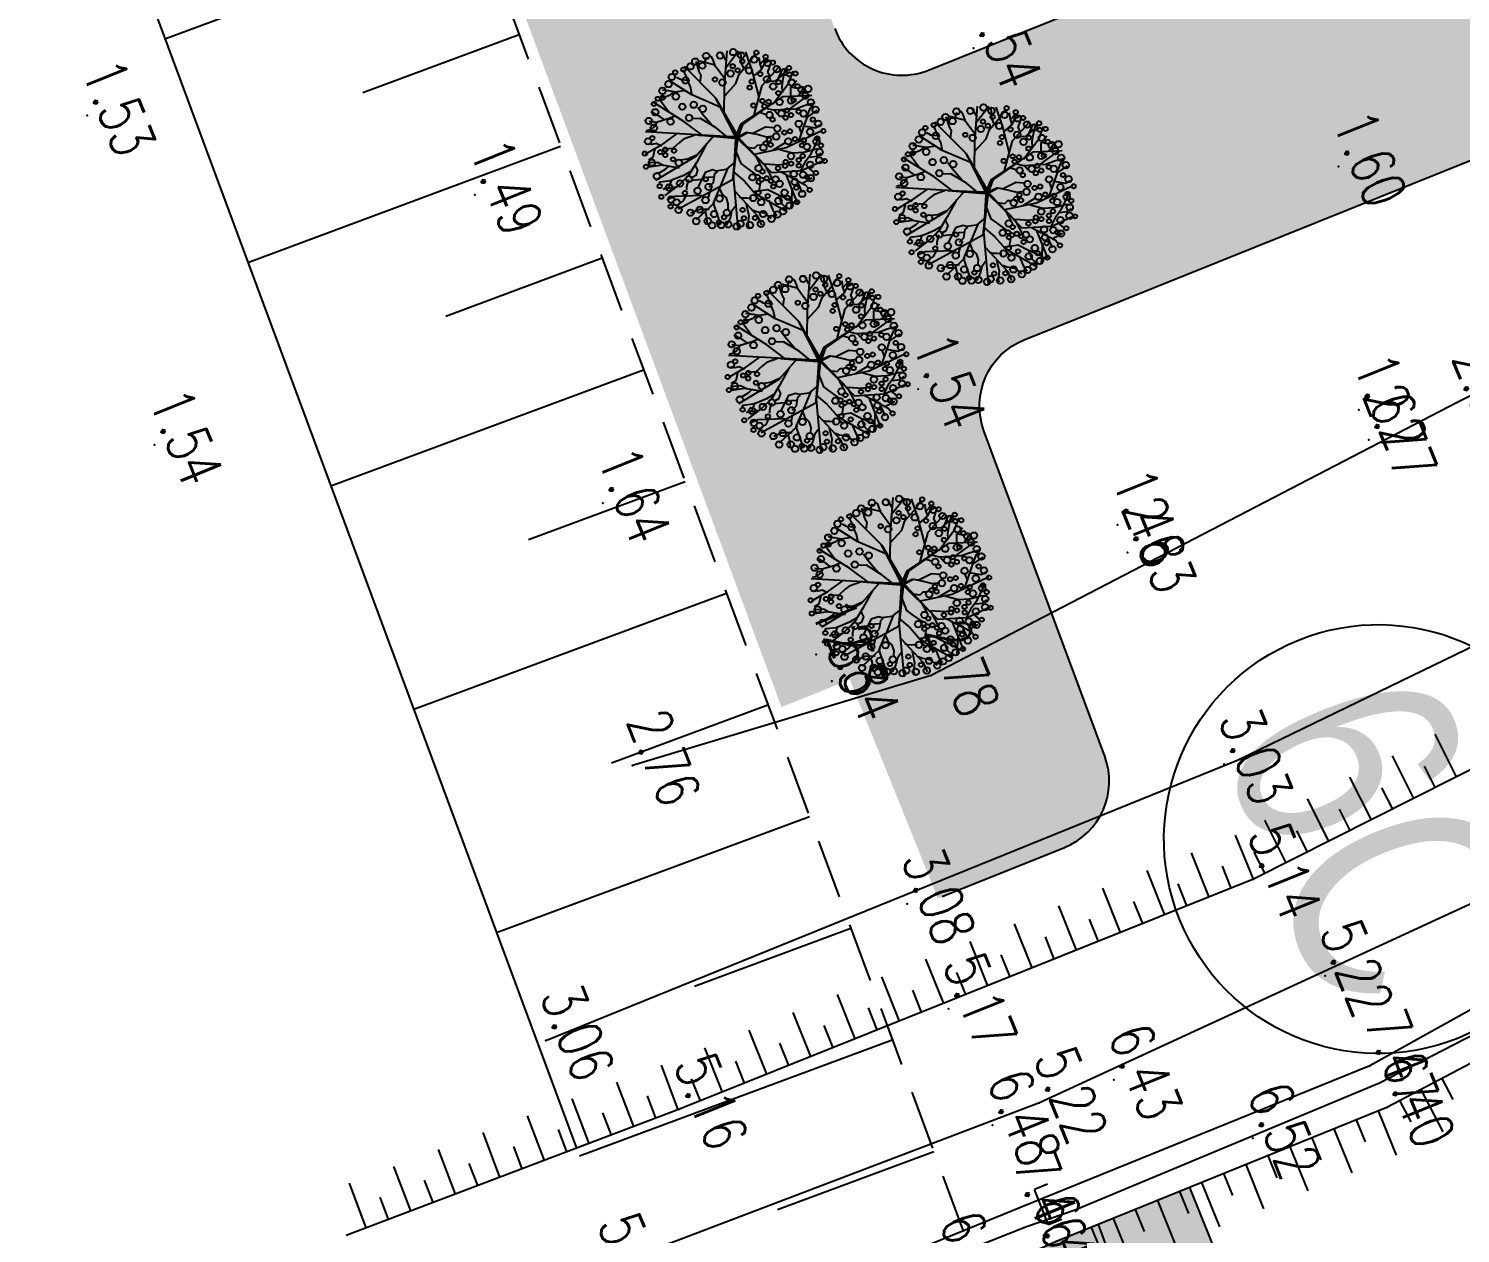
# Model space of a CAD drawing. Header units: millimetres. Extents: x 405522 to 410309, y 2303080 to 2310223.
# Drawn here: x 406960 to 407020.1, y 2306296.1 to 2306346.6 of the extents above; entities that cross this region are included whole.
import ezdxf
from ezdxf.enums import TextEntityAlignment as Align
from ezdxf.xclip import XClip

# ---------------------------------------------------------------- set-up
doc = ezdxf.new("R2010")
doc.units = ezdxf.units.MM
doc.header["$LTSCALE"] = 10
doc.header["$MEASUREMENT"] = 0
doc.header["$XCLIPFRAME"] = 0
doc.linetypes.add('HIDDEN', pattern=[0.375, 0.25, -0.125])
doc.layers.get('0').update_dxf_attribs({"linetype": 'CONTINUOUS'})
doc.layers.get('Defpoints').update_dxf_attribs({"linetype": 'CONTINUOUS'})
for name, color, linetype in [('caodo', 7, 'CONTINUOUS'), ('Cay', 86, 'CONTINUOUS'), ('CAYCO', 86, 'CONTINUOUS'), ('co', 84, 'CONTINUOUS'), ('De', 5, 'CONTINUOUS'), ('DIM', 4, 'CONTINUOUS'), ('Ke', 3, 'CONTINUOUS'), ('Line', 136, 'CONTINUOUS'), ('Main', 3, 'CONTINUOUS'), ('mois', 3, 'CONTINUOUS'), ('Other', 9, 'CONTINUOUS')]:
    doc.layers.add(name, color=color, linetype=linetype)
doc.styles.add('1', font='VHAVAN_2.TTF')
doc.styles.add('Dien', font='simplex.shx', dxfattribs={"width": 0.75})
doc.styles.add('txt', font='romans.shx', dxfattribs={"height": 0.2})
doc.dimstyles.new('D6.7', dxfattribs={"dimscale": 6.7, "dimtxt": 1.5, "dimasz": 2, "dimexe": 1.5, "dimexo": 0.5, "dimgap": 1, "dimtad": 1, "dimdec": 0, "dimdsep": 46, "dimtxsty": 'Dien', "dimcen": 1, "dimclrd": 256, "dimclre": 256, "dimclrt": 7, "dimaunit": 1, "dimadec": 3, "dimazin": 0, "dimtfac": 1, "dimtdec": 0, "dimtmove": 1, "dimatfit": 0, "dimfxl": 1, "dimtolj": 1, "dimtzin": 0, "dimlwe": -1, "dimarcsym": 0})
pattern_1 = [(21.91894389741697, (407525.2026132966, 2306485.96339124), (0.3920329713673427, 0.919951166548125), [0.1875, -1.226713563]), (336.918943897417, (407525.2026132966, 2306485.96339124), (0.3920329714707682, 0.9199511667908248), [0.1875, -0.8125]), (66.91894389741697, (407525.2026132966, 2306485.96339124), (-0.9199511667908248, 0.3920329714707682), [0.1875, -0.8125])]

# ---------------------------------------------------------------- blocks, each defined once
blk = doc.blocks.new('*D26')
at = {"layer": 'Defpoints', "color": 0, "linetype": 'Continuous'}
for p in [(406742.6619138751, 2306987.542138263), (407088.9799926709, 2306054.36399705), (407050.0361064873, 2306039.911268014)]:
    blk.add_point(p, dxfattribs=at)
at = {"layer": 'DIM'}
for p, q in [((406739.5212196925, 2306986.376574), (406694.2959683287, 2306969.592725042)), ((407085.8392984883, 2306053.198432786), (407040.6140239395, 2306036.414575225))]:
    blk.add_line(p, q, dxfattribs=at)
at = {"layer": 'DIM', "linetype": 'Continuous', "lineweight": -2}
blk.add_line((406708.380307929, 2306960.526641102), (407045.3738494347, 2306052.474044744), dxfattribs=at)
at = {"layer": 'DIM', "linetype": 'Continuous'}
for points in [[(406710.4741040507, 2306961.303683944), (406706.2865118071, 2306959.74959826), (406703.7180508765, 2306973.089417832)], [(407047.4676455563, 2306053.251087586), (407043.2800533128, 2306051.697001902), (407050.0361064873, 2306039.911268014)]]:
    blk.add_solid(points, dxfattribs=at)
at = {"layer": 'DIM', "color": 7, "linetype": 'Continuous', "insert": (406887.8695083207, 2306510.579817844), "char_height": 10.05, "attachment_point": 5, "rotation": 290.3607342621674, "style": 'Dien'}
blk.add_mtext('\\A1;995', dxfattribs=at)
blk = doc.blocks.new('43')
at = {"layer": 'CAYCO', "color": 98}
for points in [[(-0.05448034917935729, -0.04004506464116275), (2.399344519712031, 2.264940679538995), (2.316983023541979, 4.253332513850182), (1.639737725257874, 5.795530602568761)], [(0.04039989388547838, -0.01693045091815293), (-0.8572124504717067, 0.3669312722049654), (-2.639918230241165, 3.146160501986742), (-2.699185398290865, 5.039755364879966)], [(-1.870732724200934, 2.023429486667737), (-1.757097802357748, 2.458735290681943), (-1.806966004194692, 3.951654555974528), (-2.010433222865686, 4.529198053525761), (-2.161860955995508, 5.150774521986023)], [(-1.19613087864127, 4.664866386679932), (-1.859962431248277, 4.94212259654887), (-2.028938816394657, 5.120445805601776)], [(0.4152577759232372, 4.103467588080093), (-1.209192508365959, 4.699786217650399), (-1.678589670453221, 5.388814887963235)], [(-0.6724334561731666, 4.447537088533863), (-0.5196174655575305, 5.237299990141764), (-0.6950229774229228, 5.570834929356351)], [(1.160885003046133, 1.159845960559323), (0.7476918237516657, 3.26848663110286), (-0.3502576558385044, 5.712421581381932)], [(2.299035311909392, 4.230775630800053), (1.650408451096155, 4.574447042774409), (1.186743053840473, 4.931823378428817), (0.3243099970277399, 5.380185560556129), (0.2882557513657957, 5.528180053224787)], [(0.8779816064052284, 2.849846046650782), (1.112463441560976, 3.690859459107742), (1.087528720963746, 4.437318940414116), (0.9072574934689328, 5.177291403990239), (0.879195949761197, 5.421299294801429)], [(1.437384042539634, 4.804750376613811), (1.381260629976168, 5.292767494684085), (1.183440912980586, 5.589486030628905)], [(2.10199721949175, 4.653107398422435), (2.4446417898871, 5.050137332407758)], [(3.171806268859655, 4.255265205865726), (2.813783090328798, 4.951933946227655)], [(-2.170521068270318, 2.457131831673905), (-3.537530574249104, 3.530022224644199), (-4.317168510984629, 3.84220225433819)], [(-2.548378232866526, 3.645610468927771), (-3.243397076847032, 3.664423948852345), (-3.684648269787431, 4.058616686612368)], [(-3.273022195324302, 3.657206712290645), (-3.181801640777849, 4.055696781491861), (-3.231495926622301, 4.388502169633284)], [(-2.641337516251951, 4.156008847756311), (-3.164253150811419, 4.498950709123164)], [(-1.765264418907464, 3.522835770156235), (-2.578959053731523, 4.672894546063617), (-2.63021675136406, 4.754474138608202)], [(-0.1303663500584662, 4.338194663869217), (-0.6554501198697835, 4.138625136809424)], [(2.355659283464774, 2.856835127342492), (3.265791605226696, 4.48448015190661), (3.536420732969418, 4.713473778218031)], [(2.557150486623868, 3.217174108838663), (4.460633671376854, 3.930459222057834)], [(3.058951894403435, 3.94557166355662), (3.481697332113981, 4.142627346329391), (3.770739005412906, 4.244398513343185)], [(-1.364393639960326, 1.157624162035063), (-3.406477490905672, 1.754338946426287), (-4.583725118311122, 2.873458203161135)], [(-2.914218632271513, 3.086150901159272), (-3.350604111212306, 3.073906113859266), (-4.074466448044404, 3.21111558820121), (-4.517280890606344, 3.354081862838939)], [(-3.862224903190508, 2.855198720470071), (-4.39313307730481, 3.102126516401768)], [(-3.681953839026392, 2.115226925350726), (-3.69324851850979, 2.676875511649996), (-4.133716685231775, 3.196681114612147), (-4.332319428445771, 3.367786785122007)], [(0.9219843805767596, 2.373447459889576), (0.4287625681608915, 3.220551430946216)], [(1.814030002453364, 1.802627196535468), (1.896216380293481, 2.789911438943818), (1.847678057732992, 3.136331296293065)], [(2.300514322938398, -0.2840683485846967), (2.940974567085505, 0.436360718915239), (3.773607350653037, 1.140894874697551), (4.954357967013493, 3.12174921692349)], [(3.485781259369105, 3.610577257350087), (4.830991777358577, 3.499317795038223)], [(3.654325251933187, 0.9864126958418638), (3.534867673646659, 1.992045428371057), (3.879075656295754, 2.640301157720387), (4.253691620309837, 3.421387657523155), (4.492255980730988, 3.730351347709075)], [(3.960741336573847, 2.69155233562924), (4.479573043761775, 2.880660562543198), (4.80701399827376, 3.211276264628395), (4.822217451874167, 3.277691164752468)], [(-4.832340268534608, 1.648726220009848), (-5.191275026649237, 1.998372072353959)], [(-4.028807198628783, 1.197970385896042), (-4.468194476794451, 1.735550033394247), (-4.903016543481499, 1.974531041458249), (-5.071211140952073, 2.278466814430431)], [(-4.03589292592369, 2.279844909673557), (-4.288097327575088, 2.155692114727572), (-4.664450781419873, 2.283494364935905), (-5.003968365956098, 2.388915353920311)], [(-1.763979013543576, 2.507235570577905), (-1.466696923598647, 2.758781804004684)], [(-1.634842166560702, 1.535609393380582), (-1.462924434687011, 2.007385730044916)], [(-0.2260088345501572, 1.030320268357173), (-0.6537412998732179, 1.920203841058537), (-0.5998437448870391, 2.434877473395318)], [(0.0189416102366522, 0.04208512348122895), (-0.2894573170924559, 0.7192684607580304), (-0.1587337260134518, 1.360131846740842), (0.01407705433666706, 1.975423483876511), (-0.03356711007654667, 2.465359640540555)], [(1.952594236121513, 1.84528846736066), (2.839480579947121, 2.303218219196424)], [(4.27471649099607, 2.046863719588146), (4.904837757814676, 2.294440060155466), (5.283536411006935, 2.543476168764755)], [(4.859402716159821, 0.9350811154581606), (4.979466601624154, 1.215175857767463), (5.078679857775569, 1.70967932487838), (5.466152836685069, 2.180342064471915)], [(-2.626703578047454, 1.526482180459425), (-4.357790561160073, 1.120889838784933), (-5.663028248818591, 0.7024861739482731)], [(-2.769262657500803, -0.7561058525461704), (-3.576744011719711, 0.008677978767082095), (-4.196527541149408, 0.2339540638495237), (-4.880427021766081, 0.8512332008685917), (-5.454600192606449, 1.275753986323252)], [(-4.505030509550124, 1.757931962609291), (-4.853322256822139, 1.641725653549656), (-5.282496821135283, 1.599881700472906)], [(0.6739000349771231, 0.6441547013819218), (0.75383913773112, 1.150275049265474), (0.5607788553461432, 1.354013879550621), (0.5534346741624177, 1.531346687814221)], [(0.8974602132802829, -0.1058573757763952), (1.768987538525835, 0.2176580464001745), (2.041554110590369, 0.5706558704841882), (2.564605112420395, 1.257983296643943)], [(1.282140382099897, 1.215501641156152), (1.913787070661783, 1.540333694545552)], [(3.628197276033461, 1.420628881081939), (3.104900712147355, 1.508090953575447)], [(3.631298903841525, -0.1972700408659875), (5.258848940371536, 1.254382008919492), (5.899921236559749, 1.510982476640493)], [(3.905430326121859, 1.165747617837042), (4.262168390792795, 1.467602698598057)], [(-4.463070539408363, -0.6522827155422419), (-4.679687755764462, -0.6315332774538547), (-5.739969108835794, 0.2309727391693741)], [(-4.556895917281508, 0.5537844460923225), (-4.927600629627705, 0.400762036209926), (-5.645035079447553, 0.3827594800386578)], [(-0.006316312705166638, 0.003837934695184231), (-2.644367439090274, -1.373949806438759), (-4.764857206027955, -3.396883882116526)], [(-0.006316312705166638, 0.003837934695184231), (2.833127376041375, -0.3407977672759444), (4.728799819131382, -3.996311329538003)], [(3.97784392349422, 0.07086336542852223), (4.057330971816555, 0.2688929005526006), (4.059239808935672, 0.5756399412639439), (4.08526417450048, 0.8882627075072378)], [(4.487133189220913, 0.5308332766871899), (5.264598262030631, 0.6888832366093993), (5.848327545681968, 0.6116016439627856), (5.989243625663221, 0.677286627702415)], [(-1.575078567489982, -0.8121827554423362), (-3.398406559834257, -0.7542652783449739), (-5.765420723473653, -0.5275325481779873)], [(-5.118817304493859, -0.6178450339939445), (-5.423062430578284, -0.786031101597473), (-5.608806919539347, -0.9253488900139928)], [(-3.866304788389243, -0.709446009946987), (-4.847218702314422, -1.408492048503831), (-5.113774240482599, -2.377235135762021)], [(-4.463070539408363, -0.6522827155422419), (-4.679687755764462, -0.6315332774538547)], [(-0.03571058122906834, -0.6516785977873951), (-0.6404377768049017, -1.37240967922844), (-1.288900788407773, -2.390176088782027), (-1.284234141930938, -2.998055863194168)], [(0.0113975468557328, -0.002600761130452156), (-0.4650603431509808, -6.08401388139464)], [(1.742068523773924, -0.2569009170401841), (2.152904605492949, -0.765830168267712), (2.241741636069492, -1.424853685544804), (2.155782769201323, -1.660741854226217), (2.313209882006049, -2.159757798071951), (3.340645574266091, -2.697593761375174)], [(2.08909610460978, -0.6700299258809537), (3.257166500203311, -1.177477065939456)], [(2.560928295250051, -0.2998472226317972), (6.079667463200167, -0.05199327389709651)], [(3.753808495122939, -1.106750901089981), (4.03859125287272, -0.8076609487179667), (4.442676842445508, -0.6836941023357213), (4.755534936673939, -0.7095704691018909)], [(4.60094202705659, -0.1939747966825962), (4.9468885747483, -0.4546068471390754), (5.38249226543121, -0.5679746232926846), (5.85415020189248, -0.8293368928134441)], [(-4.753584614838473, -1.344112574821338), (-5.101876524975523, -1.460318215424195), (-5.361291677458212, -1.554872512351722), (-5.45816081087105, -1.672538590384647)], [(-4.920823510969058, -2.074678115313873), (-5.370849030092359, -1.902112007606775)], [(-1.993443085579202, -1.031976619968191), (-2.867238810984418, -2.934588305419311), (-3.823559788055718, -4.372639388078824)], [(-0.808206677203998, -1.635723929619417), (-1.600872851675376, -2.287055640481412), (-2.033545178361237, -2.571585485246032)], [(-0.1313929375028238, -1.517264884430915), (1.207632031757385, -2.745254986686632), (2.777481929282658, -5.475917437113822)], [(2.283430183306336, -1.362868257332593), (2.426847601309419, -1.532117324182764), (2.829660431481898, -1.612649526214227), (3.016074121464044, -1.643806143663824), (3.255314753623679, -1.891805361723527), (3.297675114590675, -1.855961593100801)], [(2.654984803404659, -1.629680540645495), (2.623091961140744, -1.918208991643041), (2.760638350155205, -2.063364365138113)], [(3.271083291852847, -1.185328580904752), (4.364299783017486, -1.674963131779805), (5.764418943785131, -1.233444553334266)], [(3.446182967512868, -1.207217530580238), (3.959104036795907, -1.005689795361832)], [(3.64973947359249, -1.905802524648607), (4.07149303983897, -2.0180023831781)], [(4.341205455595627, -1.580166160129011), (5.4466660983162, -2.817197965458035)], [(-3.687684339936823, -2.370018254499882), (-4.145702398149297, -2.293466212926432), (-4.427533156936988, -2.424836545716971), (-5.101701208157465, -2.620432458817959)], [(-0.1905830723699182, -2.322914462303743), (-1.118202777230181, -3.512717809528112), (-2.43345611600671, -5.540326088434085)], [(-0.2011147970333695, -2.73418759345077), (0.07254511793144047, -3.563131744973361), (0.2820811355486512, -3.834505280712619), (0.6764400381362066, -4.275799449533224), (0.6984769129194319, -4.807799005648121)], [(0.4407311799004674, -2.054080777568743), (1.568226890871301, -2.688713624374941), (2.496338071650825, -3.277853364357725), (3.091362196952105, -3.916784211527556), (3.795330683933571, -4.87408530479297)], [(1.155401638359763, -2.709665754577145), (1.410444684326649, -3.31112551339902), (1.449850175529718, -3.767243784852326)], [(1.82753287977539, -2.815445286687464), (2.149530655937269, -2.665351331466809), (2.50358974118717, -2.794042840600014), (2.695755698019639, -3.141297282418236)], [(2.770468852017075, -2.418298727599904), (2.816153112100437, -2.815545683261007), (2.833126294659451, -2.990075689507648)], [(3.838698638486676, -2.405546461930498), (3.874871479230933, -4.20434435387142), (4.063110925722867, -4.674288962734863)], [(4.77495928038843, -1.938849106198177), (4.778261420782655, -2.596511758165434), (5.011353758396581, -3.166838018922135)], [(4.935943127027713, -2.2131863811519), (5.172945314203389, -2.155448185047135), (5.661370115820318, -2.099169758846983), (5.742252932512201, -2.173532114131376)], [(-2.92212041770108, -2.936046515358612), (-3.344084229902364, -3.00748896622099), (-3.714790344703943, -3.160511009395123), (-4.233622051891871, -3.349619236541912), (-4.545077929040417, -3.488206806126982)], [(-3.810876451432705, -3.152564221527427), (-3.871690262807533, -3.418223823187873), (-3.902878794004209, -3.676666855579242), (-4.059779951465316, -3.934379970654845)], [(-3.161467804107815, -3.37062307074666), (-3.126195345656015, -3.644230126868933), (-3.06929030851461, -4.006634012563154), (-3.168503563851118, -4.501137479906902), (-3.230100239394233, -4.892410614527762)], [(2.201650461298414, -3.098800604930148), (2.479571207077242, -3.595494060311466), (2.727085210382938, -4.225017984164879), (2.828818819369189, -4.513789733406156), (2.89137119683437, -5.157017911784351), (2.949839646462351, -5.268196001881734)], [(2.747762087499723, -3.27931350027211), (3.220201648306102, -3.415062537416816), (3.441999143455178, -3.423739543650299)], [(3.833556051249616, -3.485126893036067), (4.194706215057522, -3.679344711592421), (4.355689898715355, -3.953681318555027), (4.53187719755806, -4.161603693151847)], [(-3.055650429334491, -4.191444239811972), (-2.865041464334354, -4.458564278436825), (-2.712048917775974, -4.82891531731002), (-2.736027935286984, -5.116957149235532)], [(-1.733021820196882, -4.485327874077484), (-2.639940589317121, -5.124903634889051)], [(-1.479866851121187, -4.089753776555881), (-1.305242963833734, -4.548901946982369), (-1.080924952868372, -5.340854837559164), (-1.150514329550788, -5.828141370089725)], [(-0.2923763487488031, -4.014491117559373), (0.4822536809369922, -5.131273122271523), (1.020932269282639, -6.104691677726805)], [(1.98226099065505, -3.862037955550477), (1.761893945047632, -5.020374320680276), (1.874860608717427, -5.896658653160557)], [(1.837547388859093, -4.567148254951462), (2.050571959698573, -4.797452257014811), (2.262813342385925, -5.153368456056342), (2.356554412050173, -5.538154271198437)], [(2.770350369391963, -4.402611643308774), (3.2940476287622, -4.619940272299573), (3.380577785195783, -4.975126920966431)], [(3.245135129662231, -4.161522321170196), (3.331665286095813, -4.516708969837055), (3.299694968154654, -4.9007645661477)], [(-1.26997050549835, -4.822509003337473), (-1.486121900263242, -5.094656592933461), (-1.635810904786922, -5.381968571571633), (-1.799922976992093, -5.610082521568984)], [(-1.051299834041856, -5.333637600531802), (-0.7934480928815901, -5.490309099201113), (-0.5884174627717584, -5.816626801388338), (-0.537941551534459, -6.023818957619369)], [(0.5036317131016403, -5.017538046231493), (0.3091141369659454, -5.378482162719592), (0.3812224646098912, -5.674470480531454), (0.3059859110508114, -5.880933387670666)], [(0.6782554376404732, -5.476685549132526), (1.246781267924234, -5.620382042136043), (1.414977268665098, -5.924318180652335)], [(1.798366319620982, -4.921605353010818), (1.581433137180284, -5.319365506060421), (1.607931269565597, -5.814599191769958), (1.673610633006319, -5.955376447876915)]]:
    blk.add_lwpolyline(points, dxfattribs=at)
for points in [[(-2.608305806992576, -1.349720096448436), (-0.2450824787374586, -0.03956551826559007, 0.6397306744920996), (-0.2506863888120279, 0.03637737454846501, -0.02814866807049381), (-0.8719359856331721, 0.3102242460008711), (-2.096549907233566, 2.266709616640583)], [(-2.096549907233566, 2.266709616640583), (-0.8288466013036668, 0.3980304705910385), (-0.101318001979962, 0.1114200169686228, 1.16279032008003), (-0.08882375108078122, 0.1660030784551054), (-0.3077001394703984, 0.6409533640835434), (-0.241298608481884, 1.056556115159765)], [(-0.2264276624191552, 1.034372901776806), (-0.2700639264658093, 0.7288086412008852), (-0.0005383242387324572, 0.1677370690740645, 0.553589737595184), (0.09108058200217783, 0.1574530166108161), (1.955903258291073, 1.860962726874277), (0.1433253970462829, 0.09218468167819083, 0.6269387266753438), (0.1641315676970407, 0.02989211375825107), (2.606764882802963, -0.2957009566016495)], [(-0.190744477789849, -2.538846815470606), (-0.05126762774307281, -0.1469655202236027, 0.7825138911028889), (-0.1210250912699848, -0.1253053320106119), (-2.586922195507213, -1.331625839462504)], [(-0.1938193819951266, -2.621948557207361), (0.06718440586701035, -0.1567620649002492, -0.4633955931716063), (0.1556846898747608, -0.09654803853482008), (2.813290741061792, -0.3123806363437325)]]:
    blk.add_lwpolyline(points, format="xyb", dxfattribs=at)
for centre, radius in [((-0.3002060856670141, 5.762411681003869), 0.1435183978680499), ((0.6618478149175644, 5.588409626157954), 0.1435183978680499), ((1.704661691328511, 5.816935466602445), 0.1435183978680499), ((-3.119730909820646, 4.811821119161323), 0.2154209902109817), ((-2.666304330574349, 4.614841285394505), 0.2154209902109817), ((-2.216261943336576, 4.975252036936581), 0.2154209902109817), ((-1.715895135654137, 5.276273531606421), 0.2154209902109817), ((-1.064975921763107, 5.080050329677761), 0.1435183978680499), ((-0.7855348121374846, 5.431277593364939), 0.2154209902109817), ((-0.2566798296757042, 4.879450736101717), 0.2154209902109817), ((0.195620683953166, 5.351331149693578), 0.1435183978680499), ((0.3964474430540577, 5.289336060872301), 0.2154209902109817), ((0.7304562132339925, 4.654216744704172), 0.2154209902109817), ((1.116197944735177, 5.479037944227457), 0.2154209902109817), ((1.655880038160831, 5.453736641677096), 0.2154209902109817), ((1.939834240823984, 4.841370522743091), 0.2154209902109817), ((2.489495384739712, 5.216905987588689), 0.1435183978680499), ((2.835415854700841, 4.863137579523027), 0.2154209902109817), ((-4.157825957983732, 3.980346572119743), 0.1435183978680499), ((-3.559045093366876, 3.716687661595643), 0.2154209902109817), ((-3.301590623566881, 4.105274929432198), 0.1435183978680499), ((-3.073368091252632, 4.372375150443986), 0.2154209902109817), ((-2.359691500430927, 3.650627347175032), 0.2154209902109817), ((-2.373910554219037, 3.829732090700418), 0.1435183978680499), ((-1.616558434208855, 4.140023450367153), 0.1435183978680499), ((-1.484322243952192, 4.472900440683588), 0.2154209902109817), ((-0.7935741320252419, 4.139636516338214), 0.2154209902109817), ((0.211726154666394, 3.870769491186365), 0.1435183978680499), ((0.2996288109570742, 4.453701741760597), 0.1435183978680499), ((0.635965414927341, 4.33145142160356), 0.1435183978680499), ((1.337343313731253, 4.356362205697224), 0.1435183978680499), ((1.615628240164369, 4.085168729070574), 0.1435183978680499), ((1.985453556058928, 4.087402392411605), 0.1435183978680499), ((2.532017676159739, 3.738435222301632), 0.2154209902109817), ((2.595840786816552, 4.356345161097124), 0.2154209902109817), ((2.742620704928413, 4.610496538691223), 0.1435183978680499), ((3.065381524153054, 3.790360510116443), 0.2154209902109817), ((3.456297127529979, 3.888749423436821), 0.1435183978680499), ((3.859614310786128, 4.266051015350968), 0.2154209902109817), ((-4.469154471764341, 2.742652754765004), 0.2154209902109817), ((-4.539705965667963, 3.555507411714643), 0.1435183978680499), ((-4.263390775769949, 3.222674606367946), 0.2154209902109817), ((-4.107479470665567, 3.586524775018916), 0.1435183978680499), ((-3.605126103619114, 2.849118906771764), 0.1435183978680499), ((-2.876902245217934, 2.81203870754689), 0.1435183978680499), ((-2.282239514868706, 2.881481369724497), 0.2154209902109817), ((-1.711603604489937, 3.376686154631898), 0.1435183978680499), ((-1.518863179488108, 2.995680351974443), 0.2154209902109817), ((-1.390965979080647, 3.6334645121824), 0.1435183978680499), ((-1.224707068991847, 3.265591811854392), 0.1435183978680499), ((-0.5152501238044351, 2.702811968047172), 0.2154209902109817), ((-0.320076767122373, 3.537024033954367), 0.1435183978680499), ((-0.2404255935689434, 3.167280142195523), 0.1435183978680499), ((0.350988854886964, 3.415387268876657), 0.2154209902109817), ((1.345149194588885, 3.576909458031878), 0.2154209902109817), ((1.720049400697462, 3.214994829846546), 0.1435183978680499), ((1.841220695292577, 3.57860979042016), 0.1435183978680499), ((1.981698321178555, 3.171263948781416), 0.1435183978680499), ((3.176121938973665, 2.77231540507637), 0.2154209902109817), ((3.762439372949302, 3.100096047157422), 0.2154209902109817), ((4.108807613374665, 3.288760404102504), 0.1435183978680499), ((4.308249669149518, 2.682145116617903), 0.2154209902109817), ((4.630826293490827, 3.419197825249285), 0.2154209902109817), ((-3.805802300805226, 2.080294208833948), 0.2154209902109817), ((-3.330151178990491, 2.482767981709912), 0.2154209902109817), ((-2.309103599982336, 2.159136132802814), 0.1435183978680499), ((-2.018575418042019, 1.870195804862306), 0.1435183978680499), ((-1.430917921359651, 2.193141846684739), 0.2154209902109817), ((-1.115729623939842, 2.39881726144813), 0.1435183978680499), ((0.008046439499594271, 2.615349895786494), 0.2154209902109817), ((0.2070212644757703, 2.140760384267196), 0.1435183978680499), ((0.4614391876384616, 1.905287334462628), 0.1435183978680499), ((0.5567624650429934, 2.244750322308391), 0.1435183978680499), ((0.7208312575239688, 1.750087102875113), 0.2154209902109817), ((2.130742243723944, 2.704771939665079), 0.1435183978680499), ((2.78198885335587, 1.919057854451239), 0.1435183978680499), ((2.863248587120324, 2.522791531635448), 0.2154209902109817), ((2.964443071978167, 2.218741905409843), 0.1435183978680499), ((3.338543380377814, 2.360927030676976), 0.1435183978680499), ((3.968220316572115, 1.978333939798176), 0.1435183978680499), ((5.488862958154641, 2.195179273607209), 0.2154209902109817), ((-5.145905195968226, 1.2522767346818), 0.2154209902109817), ((-4.413072615396231, 0.8934411269146949), 0.2154209902109817), ((-4.170309395296499, 1.636694764718413), 0.1435183978680499), ((-3.676372776390053, 1.060337853617966), 0.1435183978680499), ((-3.285936471656896, 0.9257439812645316), 0.1435183978680499), ((-2.376284650992602, 1.744246534537524), 0.1435183978680499), ((-2.086692742072046, 1.14133110572584), 0.1435183978680499), ((2.095873626647517, 1.404407428577542), 0.2154209902109817), ((2.334906992036849, 1.656998559134081), 0.1435183978680499), ((2.701554644037969, 0.9787703247275203), 0.2154209902109817), ((2.679989965632558, 1.335208253702149), 0.1435183978680499), ((2.86749182920903, 1.595834208652377), 0.1435183978680499), ((3.013451062492095, 1.388404911849648), 0.1435183978680499), ((3.735628589522094, 1.360152705805376), 0.1435183978680499), ((4.080790236126631, 0.9986535357311368), 0.2154209902109817), ((4.360976335476153, 1.526335164438933), 0.2154209902109817), ((5.155945313395932, 1.64835461624898), 0.2154209902109817), ((5.407483493094333, 1.103836775524542), 0.1435183978680499), ((-5.43852335982956, 0.3928507927339524), 0.2154209902109817), ((-5.030988679267466, 0.4597549894824624), 0.1435183978680499), ((2.328306436538696e-10, -1.396983861923218e-09), 0.06378724803568858), ((5.408898553345352, 0.3639990093652159), 0.1435183978680499), ((-5.455692790681496, -1.008488765684888), 0.2154209902109817), ((-3.655323719023727, -0.8923054109327495), 0.2154209902109817), ((5.020922651980072, -0.7631477697286755), 0.2154209902109817), ((5.322409680578858, -0.958771318430081), 0.1435183978680499), ((5.800340511952527, -0.702373712323606), 0.2154209902109817), ((5.093315851176158, -1.626933357445523), 0.2154209902109817), ((5.555369233246893, -2.051735877292231), 0.2154209902109817), ((5.84441281738691, -1.766372447134927), 0.2154209902109817), ((-4.804152429336682, -2.211092315847054), 0.2154209902109817), ((-4.771571184275672, -3.002402859041467), 0.2154209902109817), ((-1.931581329554319, -2.227770771598443), 0.2154209902109817), ((3.523625179193914, -2.690004726639017), 0.2154209902109817), ((4.152038042317145, -2.178666812367737), 0.2154209902109817), ((4.78332890290767, -2.562239895574749), 0.2154209902109817), ((-2.100619621342048, -3.594458483159542), 0.2154209902109817), ((3.017899306025356, -3.852120399242267), 0.2154209902109817), ((4.97322042286396, -3.192638814682141), 0.2154209902109817), ((-3.623498589266092, -4.483368769055232), 0.2154209902109817), ((-2.723894918337464, -4.88923810957931), 0.1435183978680499), ((0.8236577999778092, -4.198728268500417), 0.1435183978680499), ((1.394582812907174, -4.279969063354656), 0.1435183978680499), ((3.266842091456056, -4.579611895605922), 0.2154209902109817), ((-1.765517340158112, -5.411520462017506), 0.2154209902109817), ((-0.0521181826479733, -5.637212567729875), 0.1435183978680499)]:
    blk.add_circle(centre, radius, dxfattribs=at)
at = {"layer": 'CAYCO', "color": 50}
for centre, radius in [((3.618445214349777, 4.777280911803246), 0.1435183978680499), ((4.413745150901377, 3.92456643935293), 0.1435183978680499), ((4.990411475184374, 2.973754997830838), 0.2154209902109817), ((-5.313788982457481, 2.014178956625983), 0.1435183978680499), ((-4.895375498686917, 2.137274113949388), 0.2154209902109817), ((-4.919533894397318, 2.493080165004358), 0.1435183978680499), ((5.212524232687429, 2.593576147453859), 0.2154209902109817), ((-5.600480577675626, 1.408341964008287), 0.1435183978680499), ((5.805500391870737, 1.484178739832714), 0.2154209902109817), ((5.876968637341633, 0.7492746263742447), 0.2154209902109817), ((-5.669895454426296, -0.1292354559991509), 0.2154209902109817), ((-4.446638285997324, 0.1325041691306978), 0.1435183978680499), ((4.853788178763352, 0.2848400550428778), 0.1435183978680499), ((5.780091011198238, 0.1166567550972104), 0.2154209902109817), ((5.94754255854059, -0.1291450974531472), 0.2154209902109817), ((-4.730827149003744, -0.1836101512890309), 0.1435183978680499), ((-4.241322948480956, -0.3364131336566061), 0.2154209902109817), ((5.839747447520494, -1.158492361893877), 0.2154209902109817), ((-5.443651835434139, -1.940539841307327), 0.2154209902109817), ((-3.872190736699849, -1.386578856734559), 0.1435183978680499), ((3.279162085615098, -1.949957637581974), 0.2154209902109817), ((4.064986942568794, -1.232612006599084), 0.2154209902109817), ((5.654503542580642, -1.307647966081277), 0.1435183978680499), ((-5.087018150836229, -2.670410893158987), 0.2154209902109817), ((-2.214173613348976, -2.833982998272404), 0.2154209902109817), ((2.761298931902274, -2.126359249697998), 0.1435183978680499), ((5.542951443465427, -2.821013490203768), 0.2154209902109817), ((-4.565371811855584, -3.469714856008068), 0.1435183978680499), ((-3.847984186024405, -3.339483506511897), 0.2154209902109817), ((-2.787594134919345, -4.012589633697644), 0.2154209902109817), ((-1.345949350856245, -3.159835371654481), 0.2154209902109817), ((1.631938175763935, -3.90317042847164), 0.2154209902109817), ((2.725976281799376, -3.242572455201298), 0.2154209902109817), ((3.650980841484852, -3.535462389932945), 0.1435183978680499), ((4.776142966700718, -3.977939517702907), 0.2154209902109817), ((-4.388994027744047, -4.02352352743037), 0.1435183978680499), ((-4.090276653296314, -4.25829839380458), 0.2154209902109817), ((-3.181753851473331, -4.896753738401458), 0.2154209902109817), ((-1.11705560493283, -4.393754363525659), 0.2154209902109817), ((0.7357551426393911, -4.781660519307479), 0.1435183978680499), ((1.096843184437603, -4.795786433620378), 0.1435183978680499), ((4.06359699787572, -4.473865040577948), 0.2154209902109817), ((4.262857617810369, -4.102985494071618), 0.2154209902109817), ((4.532413883018307, -4.508837166940793), 0.1435183978680499), ((-2.656042813905515, -5.225113859632984), 0.1435183978680499), ((-2.318060834426433, -5.48625743878074), 0.1435183978680499), ((-1.193683731253259, -5.845402702922001), 0.2154209902109817), ((-0.7354013933800161, -5.518809525063261), 0.2154209902109817), ((0.162636244436726, -5.924728020094335), 0.2154209902109817), ((0.8961442997679114, -5.12543921591714), 0.1435183978680499), ((1.591958601260558, -5.694750381400809), 0.2154209902109817), ((2.493015998741612, -5.377147890627384), 0.2154209902109817), ((3.163091036491096, -5.210458208341151), 0.1435183978680499), ((3.877539615612477, -5.114014938939363), 0.1435183978680499), ((0.9712448708014563, -6.152497760718688), 0.1435183978680499), ((1.850194732192904, -6.093588010640815), 0.1435183978680499)]:
    blk.add_circle(centre, radius, dxfattribs=at)
blk = doc.blocks.new('kh_truc_thep')
at = {"color": 6}
blk.add_circle((0, -3), 3.000000000001425, dxfattribs=at)
at = {"color": 7, "style": '1', "width": 0.8}
blk.add_attdef('KH_TRUC', text='', height=3.000000000001425, dxfattribs=at).set_placement((0, -3), align=Align.MIDDLE)
blk = doc.blocks.new('20')
at = {"layer": 'caodo', "color": 8, "linetype": 'Continuous'}
for p in [(-607.8800000000047, -962.6899999999441, -0.7799999999999998), (-645.0799999999581, -965.5200000000186, -0.7899999999999998), (-592.570000000007, -967.6599999996834, -0.7199999999999998), (-628.8099999999977, -968.8500000000931, -0.8299999999999998), (-610.2099999999627, -977, -0.7799999999999998), (-587.5599999999977, -977.5499999998137, 0.5100000000000002), (-591.7099999999627, -977.8599999998696, -0.6999999999999997), (-642.25, -979.339999999851, -0.7799999999999998), (-591.2999999999884, -979.1299999998882, 0.4500000000000002), (-623.4400000000023, -981.7799999997951, -0.6799999999999997), (-601.8399999999674, -982.6899999999441, -0.8599999999999999), (-601.4199999999837, -983.8500000000931, 0.5100000000000002), (-614.4799999999814, -988.1399999996647, -0.7899999999999998), (-613.8299999999581, -989.25, 0.52), (-609.6599999999744, -989.0200000000186, 0.4600000000000004), (-622.1999999999534, -992.7999999998137, 0.4400000000000004), (-597.359999999986, -992.7399999997579, 0.7100000000000004), (-596.1399999999558, -997.5699999998324, 2.82), (-610.6699999999837, -998.6000000000931, 0.7600000000000002), (-593.1300000000047, -1001.619999999646, 2.9), (-608.929999999993, -1003.009999999776, 2.85), (-625.8299999999581, -1004.330000000075, 0.7400000000000002), (-591.25, -1005.399999999907, 5.15), (-602, -1005.979999999981, 4.109999999999999), (-605.1199999999953, -1006.949999999721, 2.9), (-620.2199999999721, -1007.219999999739, 2.84), (-590.539999999979, -1007.139999999665, 4.08), (-607.0799999999581, -1007.889999999665, 4.16), (-596.1599999999744, -1008.439999999944, 4.200000000000001), (-605.9799999999814, -1011.369999999646, 5.140000000000001)]:
    blk.add_point(p, dxfattribs=at)
at = {"layer": 'caodo', "color": 8, "linetype": 'Continuous', "style": 'txt', "width": 0.75}
for s, p in [('1.54', (-607.3800000000047, -962.6899999999441, -0.7799999999999998)), ('1.53', (-644.5799999999581, -965.5200000000186, -0.7899999999999998)), ('1.60', (-592.070000000007, -967.6599999996834, -0.7199999999999998)), ('1.49', (-628.3099999999977, -968.8500000000931, -0.8299999999999998)), ('1.54', (-609.7099999999627, -977, -0.7799999999999998)), ('2.83', (-587.0599999999977, -977.5499999998137, 0.5100000000000002)), ('1.62', (-591.2099999999627, -977.8599999998696, -0.6999999999999997)), ('2.77', (-590.7999999999884, -979.1299999998882, 0.4500000000000002)), ('1.54', (-641.75, -979.339999999851, -0.7799999999999998)), ('1.64', (-622.9400000000023, -981.7799999997951, -0.6799999999999997)), ('1.46', (-601.3399999999674, -982.6899999999441, -0.8599999999999999)), ('2.83', (-600.9199999999837, -983.8500000000931, 0.5100000000000002)), ('1.53', (-613.9799999999814, -988.1399999996647, -0.7899999999999998)), ('2.84', (-613.3299999999581, -989.25, 0.52)), ('2.78', (-609.1599999999744, -989.0200000000186, 0.4600000000000004)), ('2.76', (-621.6999999999534, -992.7999999998137, 0.4400000000000004)), ('3.03', (-596.859999999986, -992.7399999997579, 0.7100000000000004)), ('5.14', (-595.6399999999558, -997.5699999998324, 2.82)), ('3.08', (-610.1699999999837, -998.6000000000931, 0.7600000000000002)), ('5.22', (-592.6300000000047, -1001.619999999646, 2.9)), ('5.17', (-608.429999999993, -1003.009999999776, 2.85)), ('3.06', (-625.3289999999688, -1004.330000000075, 0.7400000000000002)), ('7.47', (-590.75, -1005.399999999907, 5.15)), ('6.43', (-601.4989999999525, -1005.979999999981, 4.109999999999999)), ('5.16', (-619.7199999999721, -1007.219999999739, 2.84)), ('5.22', (-604.6199999999953, -1006.949999999721, 2.9)), ('6.40', (-590.039999999979, -1007.139999999665, 4.08)), ('6.48', (-606.5799999999581, -1007.889999999665, 4.16)), ('6.52', (-595.6599999999744, -1008.439999999944, 4.200000000000001)), ('7.46', (-605.4799999999814, -1011.369999999646, 5.140000000000001)), ('6.42', (-604.6499999999651, -1013.10999999987, 4.1)), ('5.30', (-622.929999999993, -1013.919999999925, 2.98)), ('6.40', (-608.5899999999674, -1013.839999999851, 4.08))]:
    blk.add_text(s, height=1.8, rotation=292, dxfattribs=at).set_placement(p, align=Align.CENTER)

msp = doc.modelspace()

# ---------------------------------------------------------------- hatches: boundary and pattern name
at = {"layer": 'co', "linetype": 'Continuous'}
h = msp.add_hatch(dxfattribs=at)
h.set_pattern_fill('GRASS', color=86, scale=0.9999999999999998, angle=-9.651807925231505e-08, style=0)
h.set_pattern_definition([(21.91894370438083, (407717.7514153625, 2306586.616748105), (0.3920329744667653, 0.91995116522732), [0.1874999999999999, -1.226713563]), (336.9189437043809, (407717.7514153625, 2306586.616748105), (0.3920329745701908, 0.9199511654700196), [0.1874999999999999, -0.8124999999999997]), (66.91894370438082, (407717.7514153625, 2306586.616748105), (-0.9199511654700196, 0.3920329745701908), [0.1874999999999999, -0.8124999999999997])])
h.paths.add_polyline_path([(407003.4924649349, 2306312.254961908, 0.4062703190747569), (407005.1851432868, 2306316.081889445), (407000.1163156484, 2306329.740198972, -0.4062703190859217), (407001.8089940003, 2306333.567126509), (407038.3621885417, 2306348.275457074, 0.4142135623698211), (407046.6784637523, 2306367.790568311), (407044.2521784002, 2306373.82038115), (407038.6859011105, 2306371.580613945), (407039.9923028596, 2306368.33393975, -0.4142135623744252), (407036.6657927757, 2306360.527895256), (406997.7837111288, 2306344.88246352, -0.4222016726478626), (406993.851265572, 2306346.621813273), (406944.9490692042, 2306478.392191385, -0.4062703191085172), (406946.6417475556, 2306482.219118923), (406932.7966152061, 2306476.648093302), (406991.6184742483, 2306318.148492423), (406994.4851070535, 2306319.301972534), (406998.180722943, 2306310.117615007), (406998.3662655195, 2306310.192273914)])
h = msp.add_hatch(dxfattribs=at)
h.set_pattern_fill('GRASS', color=86, style=0)
h.set_pattern_definition(pattern_1)
h.paths.add_polyline_path([(407104.2928370074, 2306060.526607291), (407008.7415584455, 2306297.990977671), (407003.1199999999, 2306295.71), (407002.41, 2306295.38), (406999.9055836617, 2306294.381226046), (407088.98, 2306054.364)])
h = msp.add_hatch(dxfattribs=at)
h.set_pattern_fill('GRASS', color=86, style=0)
h.set_pattern_definition(pattern_1)
h.paths.add_polyline_path([(407104.2928370074, 2306060.526607291), (407008.7415584455, 2306297.990977671), (407003.1199999999, 2306295.71), (407002.41, 2306295.38), (406999.9055836617, 2306294.381226046), (407088.98, 2306054.364)])

# ---------------------------------------------------------------- linework, layer by layer
at = {"layer": 'De', "color": 8, "linetype": 'Continuous'}
for p, q in [((407019.9471921177, 2306315.219055669), (407019.0468287344, 2306317.004929623)), ((407018.1613181641, 2306314.318692286), (407017.2609547809, 2306316.10456624)), ((407016.3754442105, 2306313.418328903), (407015.4750808273, 2306315.204202857)), ((407019.0542551409, 2306314.768873978), (407018.6040734492, 2306315.661810955)), ((407017.2683811873, 2306313.868510595), (407016.8181994957, 2306314.761447571)), ((407014.589570257, 2306312.51796552), (407013.6892068737, 2306314.303839474)), ((407012.8036963035, 2306311.617602136), (407011.9033329202, 2306313.40347609)), ((407015.4825072338, 2306312.968147211), (407015.0323255421, 2306313.861084188)), ((407011.4199999999, 2306310.92), (407010.6760224823, 2306312.776474469)), ((407013.6966332803, 2306312.067783828), (407013.2464515886, 2306312.960720805)), ((407009.5635255311, 2306310.176022482), (407008.8195480135, 2306312.032496951)), ((407010.4917627655, 2306310.548011241), (407010.1197740067, 2306311.476248475)), ((407011.9107593267, 2306311.167420445), (407011.460577635, 2306312.060357421)), ((407007.7070510623, 2306309.432044965), (407006.9630735447, 2306311.288519434)), ((407005.8505765935, 2306308.688067447), (407005.1065990759, 2306310.544541916)), ((407008.6352882967, 2306309.804033724), (407008.2632995379, 2306310.732270958)), ((407003.9941021246, 2306307.94408993), (407003.2501246071, 2306309.800564399)), ((407006.7788138278, 2306309.060056206), (407006.406825069, 2306309.98829344)), ((407004.9223393591, 2306308.316078688), (407004.5503506003, 2306309.244315923)), ((407002.1376276559, 2306307.200112412), (407001.3936501383, 2306309.056586881)), ((407003.0658648903, 2306307.572101171), (407002.6938761315, 2306308.500338405)), ((407000.281153187, 2306306.456134894), (406999.5371756695, 2306308.312609363)), ((406998.4246787183, 2306305.712157377), (406997.6807012007, 2306307.568631846)), ((407001.2093904215, 2306306.828123653), (407000.8374016627, 2306307.756360888)), ((406996.5682042495, 2306304.968179859), (406995.8242267319, 2306306.824654328)), ((406999.3529159527, 2306306.084146135), (406998.9809271939, 2306307.01238337)), ((406994.7117297807, 2306304.224202341), (406993.9677522631, 2306306.08067681)), ((406997.4964414838, 2306305.340168618), (406997.1244527251, 2306306.268405852)), ((406995.6399670151, 2306304.5961911), (406995.2679782563, 2306305.524428335)), ((406992.8552553119, 2306303.480224824), (406992.1112777943, 2306305.336699293)), ((406990.998780843, 2306302.736247306), (406990.2548033255, 2306304.592721775)), ((406993.7834925462, 2306303.852213583), (406993.4115037874, 2306304.780450817)), ((406989.1423063743, 2306301.992269789), (406988.3983288567, 2306303.848744258)), ((406991.9270180775, 2306303.108236065), (406991.5550293187, 2306304.036473299)), ((406987.285422592, 2306301.249342931), (406986.5774537877, 2306303.119845583)), ((406990.0705436086, 2306302.364258548), (406989.6985548498, 2306303.292495782)), ((406988.2140691399, 2306301.62028103), (406987.8420803811, 2306302.548518264)), ((407019.3297227065, 2306302.563187684), (407019.7947318532, 2306301.677881809)), ((406985.4149199398, 2306300.541374127), (406984.7069511355, 2306302.411876779)), ((407018.4444168308, 2306302.098178538), (407019.3744351244, 2306300.327566786)), ((406983.5444172875, 2306299.833405322), (406982.8364484832, 2306301.703907975)), ((406986.3501712659, 2306300.895358529), (406985.9961868637, 2306301.830609855)), ((407017.5591109552, 2306301.633169391), (407018.024120102, 2306300.747863515)), ((406981.6739146352, 2306299.125436518), (406980.9659458309, 2306300.99593917)), ((406984.4796686136, 2306300.187389725), (406984.1256842114, 2306301.122641051)), ((407015.7310206008, 2306300.826989654), (407016.107004225, 2306299.900363346)), ((407016.6576469086, 2306301.202973278), (407017.409614157, 2306299.349720662)), ((406979.803411983, 2306298.417467714), (406979.0954431787, 2306300.287970366)), ((406982.6091659613, 2306299.47942092), (406982.2551815592, 2306300.414672247)), ((407013.8777679851, 2306300.075022405), (407014.2537516093, 2306299.148396098)), ((407014.8043942929, 2306300.45100603), (407015.5563615413, 2306298.597753414)), ((406977.9329093307, 2306297.70949891), (406977.2249405264, 2306299.580001562)), ((406980.7386633091, 2306298.771452116), (406980.3846789069, 2306299.706703442)), ((407012.9511416773, 2306299.699038781), (407013.7031089257, 2306297.845786165)), ((406976.0624066784, 2306297.001530105), (406975.3544378741, 2306298.872032757)), ((406978.8681606568, 2306298.063483312), (406978.5141762547, 2306298.998734638)), ((407011.0978890617, 2306298.947071533), (407011.8498563101, 2306297.093818917)), ((407012.0245153695, 2306299.323055157), (407012.4004989937, 2306298.396428849)), ((406976.9976580045, 2306297.355514507), (406976.6436736024, 2306298.290765834)), ((407010.1712627538, 2306298.571087909), (407010.547246378, 2306297.644461601)), ((406974.1919040261, 2306296.293561301), (406973.4839352219, 2306298.164063953)), ((407008.3180101382, 2306297.81912066), (407008.6939937624, 2306296.892494353)), ((407009.244636446, 2306298.195104285), (407009.9966036944, 2306296.341851669)), ((406975.1271553523, 2306296.647545703), (406974.7731709501, 2306297.58279703)), ((407006.4647575226, 2306297.067153412), (407006.8407411468, 2306296.140527104)), ((407007.3913838304, 2306297.443137036), (407008.1433510788, 2306295.58988442)), ((407005.5381312147, 2306296.691169788), (407006.2900984631, 2306294.837917172)), ((407004.6115049069, 2306296.315186164), (407004.9874885311, 2306295.388559856))]:
    msp.add_line(p, q, dxfattribs=at)
at = {"layer": 'De'}
for points in [[(407215.6278450665, 2306422.71612642), (407193.6099999999, 2306411.07), (407162.5399999999, 2306397.41), (407119.3999999998, 2306378), (407085.9999999998, 2306363.74), (407057.8899999998, 2306350.74), (407049.2999999999, 2306349.81), (407036.0899999999, 2306342.48), (407029.8399999999, 2306335.83), (407019.9999999998, 2306330.94), (406997.8999999998, 2306319.47), (406985.3599999999, 2306315.69)], [(406981.7299999999, 2306304.16), (407010.7799999999, 2306315.94), (407033.5299999999, 2306326.96), (407037.9099999999, 2306333.43), (407054.2099999998, 2306341.75), (407061.0399999999, 2306341.28), (407075.1899999998, 2306348.18), (407108.7999999999, 2306363.66), (407147.5299999999, 2306380.28), (407180.1399999998, 2306395.14)], [(407169.2956545079, 2306379.871079301), (407154.8999999998, 2306373.48), (407111.7199999999, 2306354.65), (407087.9899999998, 2306343.96), (407027.5299999999, 2306313.11), (407002.4399999998, 2306301.54), (406984.1299999998, 2306294.57), (406972.4217068899, 2306291.453531602)], [(407036.6699999999, 2306323.65), (407011.4199999999, 2306310.92), (406987.3399999999, 2306301.27), (406973.35153668, 2306295.975489651)]]:
    msp.add_lwpolyline(points, dxfattribs=at)
at = {"layer": 'De', "linetype": 'Continuous', "flags": 128}
for points in [[(407170.6663209962, 2306376.464694167), (407168.4278166171, 2306375.472407147), (407162.03, 2306372.71), (407150.8603617015, 2306367.685083773), (407143.63, 2306364.48), (407130.475338618, 2306358.792657865), (407119.4500872348, 2306353.723063565), (407108.7322778743, 2306349.034615321), (407101.8303042619, 2306345.953772576), (407088.33, 2306340.47), (407079.7999999999, 2306336.02), (407070.76, 2306331.43), (407059.7121185118, 2306325.815647724), (407045.3920113924, 2306318.379423861), (407031.3248993359, 2306311.073801142), (407027.07, 2306308.65), (407023.0477122877, 2306306.848055243), (407016.31, 2306303.09), (407001.58, 2306297.12), (406988.63, 2306291.82), (406961.8749371847, 2306282.237543528)], [(407171.0000646954, 2306375.635273162), (407162.26, 2306371.88), (407152.8847693014, 2306367.680447374), (407144.6339509985, 2306364.059140588), (407133.7753880661, 2306359.29328753), (407125.3230593813, 2306355.583537284), (407114.2794963762, 2306350.736487187), (407107.27, 2306347.66), (407096.7449162307, 2306342.903816526), (407092.1934096204, 2306341.029839804), (407088.81, 2306339.7), (407078.3845200781, 2306334.455124676), (407071.21, 2306330.65), (407061.2975297991, 2306325.453272816), (407059.2239831871, 2306324.393403281), (407045.8108049157, 2306317.463557684), (407041.14, 2306314.85), (407027.49, 2306307.92), (407016.72, 2306302.37), (407003.9002508138, 2306297.023283363), (407001.9, 2306296.33), (406992.3347796825, 2306292.542130728), (406962.0268455603, 2306281.083882651)], [(407171.3244095197, 2306374.829210275), (407171.06, 2306374.71), (407162.75, 2306370.86), (407153.7, 2306366.48), (407136.74, 2306358.91), (407120.01, 2306351.74), (407103.2, 2306345.05), (407089.01, 2306339.08), (407071.58, 2306329.96), (407069.54, 2306328.97), (407053.86, 2306320.75), (407035.88, 2306311.43), (407027.91, 2306307.07), (407017.02, 2306301.35), (407003.12, 2306295.71), (407002.41, 2306295.38), (406989.02, 2306290.04), (406979.7, 2306286.37), (406962.8576941963, 2306280.016909182)]]:
    msp.add_lwpolyline(points, dxfattribs=at)
at = {"layer": 'Ke', "color": 7, "linetype": 'Continuous'}
msp.add_line((407004.9037280331, 2306296.433757274), (407092.1118786877, 2306061.445314249), dxfattribs=at)
at = {"layer": 'Line'}
for p, q in [((407002.7882821857, 2306298.1311227), (407002.2316544563, 2306297.90714598)), ((407003.3855534405, 2306296.64678209), (407002.828925711, 2306296.42280537))]:
    msp.add_line(p, q, dxfattribs=at)
msp.add_lwpolyline([(407002.828925711, 2306296.42280537), (407002.2316544563, 2306297.90714598)], dxfattribs=at)
at = {"layer": 'Main', "flags": 128}
msp.add_lwpolyline([(407018.9095155683, 2306710.71348082), (406883.7996670509, 2307046.488947077, 0.4142134283507026), (406868.1875831434, 2307053.141969269), (406735.6302461895, 2306999.803414636, 0.406270451883547), (406728.859527707, 2306984.495702445), (406983.0224955804, 2306299.635862547)], format="xyb", dxfattribs=at)
at = {"layer": 'mois', "color": 6, "linetype": 'HIDDEN'}
msp.add_lwpolyline([(406742.662, 2306987.542), (407088.98, 2306054.364), (408088.11, 2306456.461), (407716.705, 2307379.478)], close=True, dxfattribs=at)
at = {"layer": 'Other', "color": 152, "linetype": 'Continuous'}
for p, q in [((406997.7837111288, 2306344.88246352), (407036.6657927757, 2306360.527895255)), ((407008.7415584456, 2306297.990977671), (407104.2928370076, 2306060.526607291))]:
    msp.add_line(p, q, dxfattribs=at)
at = {"layer": 'Other', "color": 152, "linetype": 'Continuous', "flags": 128}
msp.add_lwpolyline([(406998.3662655195, 2306310.192273914), (407003.4924649349, 2306312.254961908, 0.4062703190883866), (407005.1851432868, 2306316.081889445), (407000.1163156488, 2306329.740198971, -0.4062703190879858), (407001.8089940003, 2306333.567126508), (407038.3621885417, 2306348.275457074, 0.4142135623647996), (407046.6784637523, 2306367.790568311), (407044.2521784007, 2306373.82038115)], format="xyb", dxfattribs=at)
at = {"layer": 'Other', "color": 8, "flags": 128}
for points in [[(406965.7460821016, 2306346.188363378), (406978.8713712228, 2306351.059378209)], [(406974.0483748149, 2306343.936267536), (406980.6110193768, 2306346.371774951)], [(406969.2253784091, 2306336.813156863), (406982.3506675306, 2306341.684171693)], [(406977.5276711228, 2306334.56106102), (406984.0903156843, 2306336.996568436)], [(406972.7046747167, 2306327.437950347), (406985.8299638379, 2306332.308965178)], [(406981.0069674303, 2306325.185854505), (406987.5696119919, 2306327.621361921)], [(406976.1839710242, 2306318.062743832), (406989.3092601458, 2306322.933758663)], [(406984.4862637379, 2306315.81064799), (406991.0489082994, 2306318.246155405)], [(406979.6632673318, 2306308.687537317), (406992.7885564533, 2306313.558552147)], [(406987.9655600456, 2306306.435441474), (406994.528204607, 2306308.87094889)], [(406983.1425636393, 2306299.312330802), (406996.2678527609, 2306304.183345632)], [(406991.4448563533, 2306297.060234959), (406998.0075009146, 2306299.495742374)]]:
    msp.add_lwpolyline(points, dxfattribs=at)
at = {"layer": 'Other', "color": 152, "linetype": 'Continuous'}
msp.add_arc((406996.6638275263, 2306347.665602165), 3, 200.360734265813, 291.9189437959918, dxfattribs=at)

# ---------------------------------------------------------------- block references
at = {"layer": 'caodo', "linetype": 'Continuous'}
ref = msp.add_blockref('20', (407607.5599999998, 2307308.49, 2.32), dxfattribs=at)
XClip(ref).set_block_clipping_path([(-1349.6056714252336, -661.9058657553978), (-160.24326352693606, -789.0626177703962), (-158.36999999999534, -682.7400000002235), (-152.55370127764763, -565.1435954412445), (-154.45678520214278, -515.7710593813099), (-164.5656294519431, -479.7079773764126), (-169.84830490715103, -457.46881066821516), (-166.82796598720597, -442.01621566619724), (-126.78273369179806, -389.4443280850537), (-106.05188721581362, -361.8542004311457), (-63.77944376063533, -462.4105278351344), (-33.466447652434, -538.7088304474019), (-26.830958046135493, -536.6440252331086), (-14.194728780596051, -530.2900720490143), (2.873561021173373, -522.7809317391366), (21.779086004185956, -516.4300709003583), (33.49636997265043, -516.3916891841218), (41.83233972010203, -526.5245847343467), (49.38700186560163, -538.8965703272261), (57.58147363178432, -547.8425059784204), (240.7905528639676, -478.5933098080568), (312.71683337684954, -453.523366919253), (469.9752955258009, -835.1642690971494), (381.01757410995197, -875.9365015272051), (340.05356005806243, -891.0018749474548), (281.9833174137748, -920.0360526661389), (270.2997928529512, -925.8934261840768), (259.64971878379583, -926.485182072036), (238.13632499426603, -935.887616972439), (231.39031789585715, -941.3565830942243), (234.28019038640196, -952.6351198460907), (233.34951378498226, -963.7375780143775), (228.57153214595746, -974.9643217222765), (217.37020478205523, -983.9257580563426), (203.91382668475853, -988.0474594873376), (188.67127670557238, -983.9718116582371), (177.38840578240342, -980.8930276110768), (171.5204358987976, -984.3872820092365), (-73.64572811854305, -1086.5773775354028), (-160.72326044749934, -789.4035990480334), (-175.86631778383162, -787.8968891631812), (-1242.6150691517978, -731.501864743419), (-1048.6445017770166, -1275.3187000523321), (-581.3011768160504, -1893.6633556210436), (45.25815080979373, -1711.1176481554285), (672.5305126870517, -1468.653420693241), (1174.462400796474, -665.2848953921348), (720.1397881704615, 463.7992460099049), (-44.86505850660615, 588.3045099438168), (-757.8349164568353, 52.953614375554025)])
at = {"layer": 'Cay', "extrusion": (-0.003739011946236354, 0.008031896464061924, 0.9999607534442823), "xscale": 0.6299834711569431, "yscale": 0.6299834711211734, "zscale": 0.6299834712193653, "rotation": 271.1546224722211}
for p in [(406986.9019186359, 2306279.898350176, 17002.56177847393), (406997.4047772168, 2306277.573350414, 17002.50383059239), (406990.3811906204, 2306270.52355056, 17002.47346865542), (406993.8604626061, 2306261.148750945, 17002.3851588369)]:
    msp.add_blockref('43', p, dxfattribs=at)
at = {"layer": 'Line', "color": 1, "extrusion": (0.01828819611342885, 0.00735883245498159, 0.9998056758529711)}
ref = msp.add_blockref('kh_truc_thep', (1987649.816797989, -1238287.823473547, 24415.36874694311), dxfattribs=dict(at, xscale=2.999999999939281, yscale=2.999999999203175, rotation=90.00000001206222))
ref.add_attrib('KH_TRUC', '6C', dxfattribs={"layer": '0', "color": 7, "extrusion": (0.006097118530146555, 0.002453367923603044, 0.9999784028325117), "height": 9.37338065280074, "rotation": 291.9610149949045, "style": '1', "oblique": 359.9999853142, "width": 0.800138208027694}).set_placement((407009.1040587875, 2306299.578945572, 8139.86225282531), align=Align.MIDDLE)

# ---------------------------------------------------------------- dimensions: what is measured, and where the dimension line sits
at = {"layer": 'DIM', "linetype": 'Continuous'}
dim = msp.add_linear_dim(base=(407050.0361064873, 2306039.911268014), p1=(406742.6619138751, 2306987.542138263), p2=(407088.9799926708, 2306054.36399705), angle=290.3607342621675, dimstyle='D6.7', dxfattribs=at)
dim.commit()
dim.dimension.update_dxf_attribs({"geometry": '*D26', "text_midpoint": (406887.8695083208, 2306510.579817844)})

doc.saveas('drawing.dxf')
